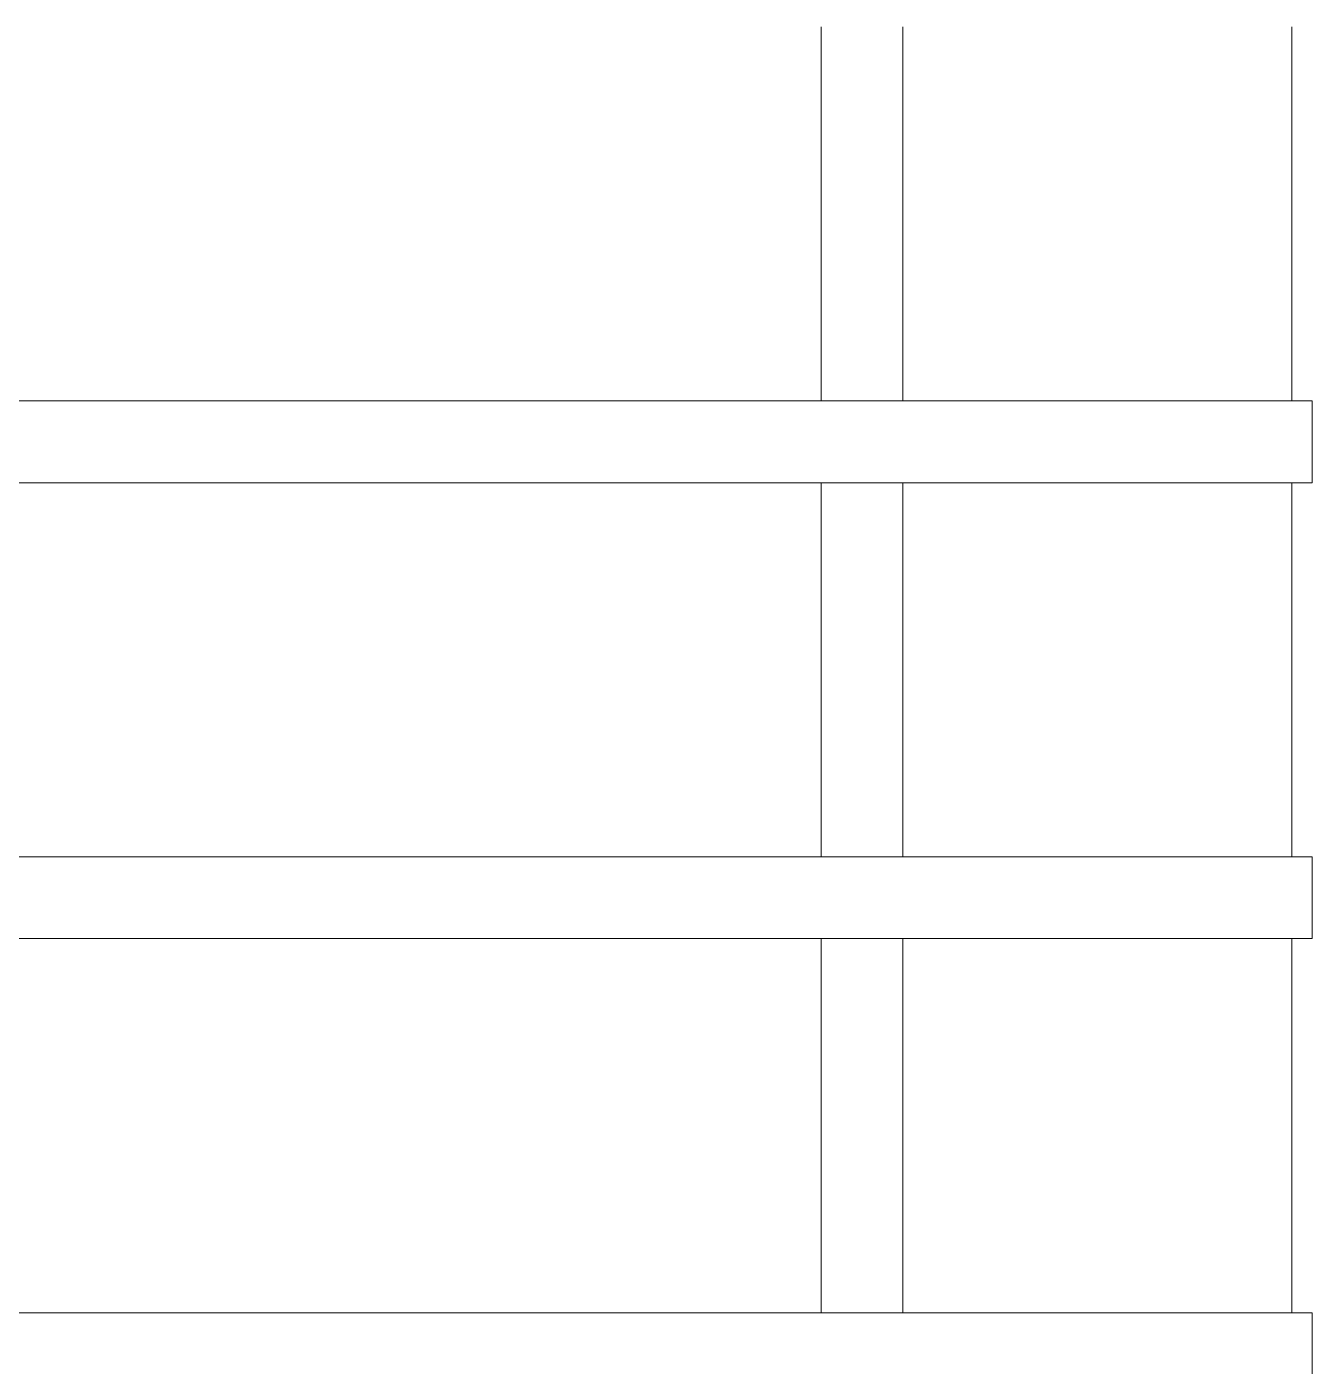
# Model space of a CAD drawing. Header units: metres. Extents: x -18.34 to -13.25, y -25.49 to -16.26.
# Drawn here: x -15.66 to -14.09, y -19.762 to -18.126 of the extents above; entities that cross this region are included whole.
import ezdxf

# ---------------------------------------------------------------- set-up
doc = ezdxf.new("R2010")
doc.units = ezdxf.units.M
doc.layers.add('_Em vista_', color=9, linetype='Continuous', lineweight=5)
doc.layers.add('Quadro estrutural', color=7, linetype='Continuous', lineweight=5)

# ---------------------------------------------------------------- blocks, each defined once
blk = doc.blocks.new('Tram - Tram-V1-Pavimento 02 - Executivo')
at = {"layer": 'Quadro estrutural'}
for p, q in [((0.5643, 0.05), (1.0214, 0.05)), ((1.1214, 0.05), (1.5786, 0.05)), ((1.6786, 0.05), (2.1357, 0.05)), ((1.0214, -0.05), (0.5643, -0.05)), ((1.5786, -0.05), (1.1214, -0.05)), ((2.1357, -0.05), (1.6786, -0.05))]:
    blk.add_line(p, q, dxfattribs=at)
blk = doc.blocks.new('Tram - Tram-V4296-Pavimento 02 - Executivo')
at = {"layer": 'Quadro estrutural'}
for p, q in [((1.8643, 0.05), (2.3214, 0.05)), ((2.4214, 0.05), (2.8786, 0.05)), ((2.9786, 0.05), (3.4357, 0.05)), ((2.3214, -0.05), (1.8643, -0.05)), ((2.8786, -0.05), (2.4214, -0.05)), ((3.4357, -0.05), (2.9786, -0.05))]:
    blk.add_line(p, q, dxfattribs=at)
blk = doc.blocks.new('Tram - Tram-3151188-Pavimento 02 - Executivo')
at = {"layer": 'Quadro estrutural'}
for p, q in [((0, 0.05), (2.5, 0.05)), ((2.5, 0.05), (2.5, -0.05)), ((2.5, -0.05), (0, -0.05))]:
    blk.add_line(p, q, dxfattribs=at)

msp = doc.modelspace()

# ---------------------------------------------------------------- linework, layer by layer
at = {"layer": '_Em vista_'}
for p, q in [((-14.115, -18.5827), (-14.115, -18.1255)), ((-14.115, -19.1398), (-14.115, -18.6827)), ((-14.115, -19.697), (-14.115, -19.2398))]:
    msp.add_line(p, q, dxfattribs=at)

# ---------------------------------------------------------------- block references
at = {"layer": 'Quadro estrutural', "rotation": 270}
for name, p in [('Tram - Tram-V4296-Pavimento 02 - Executivo', (-14.64, -16.2612)), ('Tram - Tram-V1-Pavimento 02 - Executivo', (-14.64, -17.5612))]:
    msp.add_blockref(name, p, dxfattribs=at)
at = {"layer": 'Quadro estrutural'}
for p in [(-16.59, -18.6327), (-16.59, -19.1898), (-16.59, -19.747)]:
    msp.add_blockref('Tram - Tram-3151188-Pavimento 02 - Executivo', p, dxfattribs=at)

doc.saveas('drawing.dxf')
